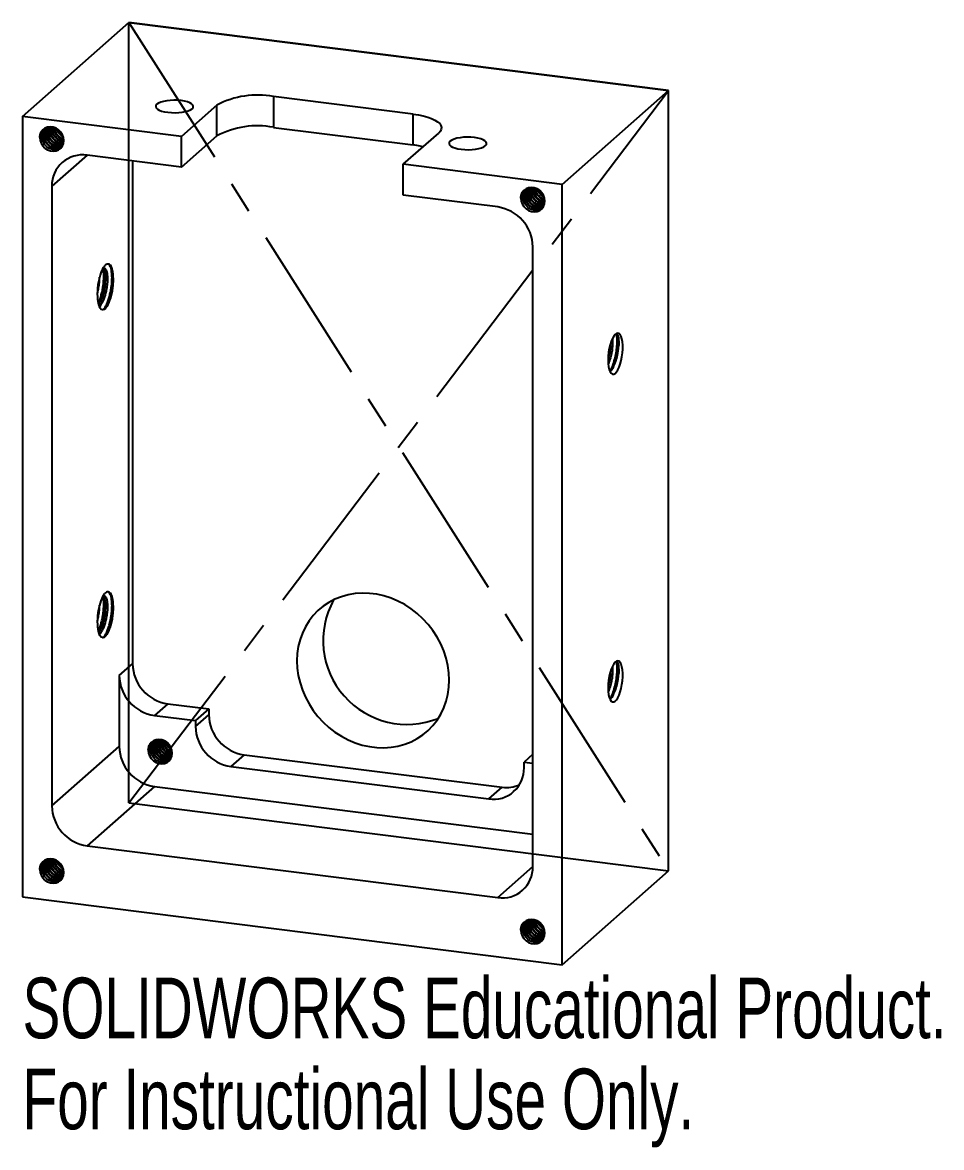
# Paper-space layout '_Dimetric' of a CAD drawing. Header units: millimetres. Extents: x -30 to 43.3, y -55.9 to 33.8.
import ezdxf

# ---------------------------------------------------------------- set-up
doc = ezdxf.new("R2010")
doc.units = ezdxf.units.MM
doc.header["$PDSIZE"] = -1
doc.linetypes.add('CENTERX2', pattern=[20.32, 12.7, -2.54, 2.54, -2.54])
doc.styles.add('SLDTEXTSTYLE0', font='TXT', dxfattribs={"width": 0.7})

psp = doc.layouts.new('_Dimetric')

# ---------------------------------------------------------------- linework, layer by layer
at = {"color": 7, "linetype": 'Continuous', "lineweight": 25}
for p, q in [((-30, 26.34), (-21.515, 33.823)), ((21.515, 28.402), (-21.515, 33.823)), ((1.146, 26.514), (-9.985, 27.916)), ((-9.985, 27.916), (-9.985, 25.465)), ((13.029, 20.919), (21.515, 28.402)), ((21.515, -33.823), (21.515, 28.402)), ((-14.497, 27.238), (-17.325, 24.743)), ((-14.497, 24.786), (-14.497, 27.238)), ((-17.325, 24.743), (-30, 26.34)), ((-30, 26.34), (-30, -35.885)), ((1.146, 24.063), (1.146, 26.514)), ((-9.985, 25.465), (1.146, 24.063)), ((-28.501, 24.763), (-28.62, 24.658)), ((-28.602, 24.757), (-28.501, 24.763)), ((-17.325, 22.292), (-14.497, 24.786)), ((-17.325, 22.292), (-17.325, 24.743)), ((0.354, 22.516), (3.183, 25.01)), ((-17.325, 22.292), (-24.855, 23.24)), ((-21.227, 22.783), (-21.227, -17.306)), ((13.029, 20.919), (0.354, 22.516)), ((0.354, 20.064), (0.354, 22.516)), ((-27.661, 20.766), (-27.661, -28.638)), ((13.029, -41.307), (13.029, 20.919)), ((7.884, 19.116), (0.354, 20.064)), ((9.851, 19.931), (9.732, 19.826)), ((9.75, 19.925), (9.851, 19.931)), ((10.691, -33.469), (10.691, 15.934)), ((16.873, 8.066), (16.874, 8.182)), ((-22.287, -18.241), (-21.227, -17.306)), ((-22.287, -18.241), (-22.287, -23.898)), ((16.873, -18.071), (16.874, -17.954)), ((-18.42, -20.488), (-19.481, -21.423)), ((-18.42, -20.488), (-15.146, -20.9)), ((-19.481, -21.423), (-16.207, -21.836)), ((-15.146, -20.9), (-16.207, -21.836)), ((-16.207, -22.307), (-15.146, -21.372)), ((-15.146, -20.9), (-15.146, -21.372)), ((-16.207, -21.836), (-16.207, -22.307)), ((-27.661, -28.638), (-22.287, -23.898)), ((-19.853, -24.085), (-19.972, -24.19)), ((-19.954, -24.09), (-19.853, -24.085)), ((-12.34, -24.554), (-13.401, -25.489)), ((-12.34, -24.554), (8.239, -27.146)), ((10.691, -24.513), (9.985, -25.136)), ((-13.401, -25.489), (7.178, -28.082)), ((9.985, -25.607), (9.985, -25.136)), ((9.985, -25.136), (10.691, -25.225)), ((-19.481, -27.08), (-24.855, -31.82)), ((-19.481, -27.08), (10.691, -30.881)), ((7.178, -28.082), (8.239, -27.146)), ((-24.855, -31.82), (7.884, -35.944)), ((-28.501, -33.597), (-28.62, -33.702)), ((-28.602, -33.603), (-28.501, -33.597)), ((13.029, -41.307), (21.515, -33.823)), ((-30, -35.885), (13.029, -41.307)), ((9.851, -38.429), (9.732, -38.534)), ((9.75, -38.434), (9.851, -38.429))]:
    psp.add_line(p, q, dxfattribs=at)
at = {"color": 7, "linetype": 'Continuous'}
for p, q in [((-21.515, -28.402), (-21.515, 33.823)), ((-21.515, 33.823), (21.515, 28.402)), ((21.515, -33.823), (21.515, 28.402)), ((-21.515, -28.402), (21.515, -33.823))]:
    psp.add_line(p, q, dxfattribs=at)
at = {"color": 7, "linetype": 'CENTERX2'}
for p, q in [((-21.515, 33.823), (21.515, -33.823)), ((-21.515, -28.402), (21.515, 28.402))]:
    psp.add_line(p, q, dxfattribs=at)
at = {"color": 8, "linetype": 'Continuous', "lineweight": 25}
for p, q in [((-24.855, 23.24), (-27.661, 20.766)), ((7.884, -35.944), (10.691, -33.469))]:
    psp.add_line(p, q, dxfattribs=at)
at = {"color": 7, "linetype": 'Continuous', "lineweight": 25, "flags": 128}
for points in [[(-18.41, 26.662), (-18.126, 26.636), (-17.833, 26.629), (-17.541, 26.642), (-17.263, 26.674), (-17.008, 26.722), (-16.786, 26.787), (-16.607, 26.865), (-16.477, 26.952), (-16.4, 27.047), (-16.381, 27.145), (-16.419, 27.242), (-16.513, 27.335), (-16.659, 27.42), (-16.853, 27.494), (-17.086, 27.553), (-17.35, 27.597), (-17.633, 27.622), (-17.927, 27.629), (-18.218, 27.616), (-18.497, 27.585), (-18.752, 27.536), (-18.973, 27.472), (-19.153, 27.394), (-19.283, 27.306), (-19.359, 27.211), (-19.379, 27.114), (-19.341, 27.016), (-19.247, 26.924), (-19.1, 26.839), (-18.907, 26.765), (-18.674, 26.705), (-18.41, 26.662)], [(1.146, 26.514), (1.563, 26.451), (1.951, 26.37), (2.305, 26.273), (2.617, 26.161), (2.884, 26.037), (3.099, 25.903), (3.26, 25.76), (3.363, 25.611), (3.407, 25.459), (3.392, 25.307), (3.316, 25.156), (3.183, 25.01)], [(-28.62, 24.658), (-28.592, 24.423), (-28.51, 24.195), (-28.379, 23.986), (-28.206, 23.81), (-28.001, 23.676), (-27.777, 23.592), (-27.546, 23.563), (-27.321, 23.59), (-27.117, 23.673), (-26.944, 23.806), (-26.812, 23.981), (-26.73, 24.188), (-26.702, 24.416), (-26.73, 24.651), (-26.812, 24.879), (-26.944, 25.087), (-27.117, 25.264), (-27.321, 25.398), (-27.546, 25.482), (-27.777, 25.511), (-28.001, 25.483), (-28.206, 25.401), (-28.379, 25.268), (-28.51, 25.093), (-28.592, 24.885), (-28.62, 24.658)], [(4.975, 23.715), (5.259, 23.69), (5.552, 23.683), (5.844, 23.696), (6.123, 23.727), (6.378, 23.776), (6.599, 23.841), (6.778, 23.918), (6.909, 24.006), (6.985, 24.101), (7.005, 24.199), (6.967, 24.296), (6.873, 24.389), (6.726, 24.474), (6.532, 24.547), (6.299, 24.607), (6.036, 24.651), (5.752, 24.676), (5.459, 24.683), (5.167, 24.67), (4.888, 24.639), (4.633, 24.59), (4.412, 24.525), (4.233, 24.448), (4.102, 24.36), (4.026, 24.265), (4.006, 24.167), (4.044, 24.07), (4.138, 23.977), (4.285, 23.892), (4.479, 23.819), (4.712, 23.759), (4.975, 23.715)], [(1.947, 23.92), (1.563, 23.999), (1.146, 24.063)], [(9.732, 19.826), (9.76, 19.591), (9.842, 19.363), (9.973, 19.155), (10.146, 18.978), (10.351, 18.844), (10.575, 18.76), (10.806, 18.731), (11.031, 18.759), (11.235, 18.841), (11.408, 18.974), (11.54, 19.149), (11.622, 19.356), (11.65, 19.584), (11.622, 19.819), (11.54, 20.047), (11.408, 20.255), (11.235, 20.432), (11.031, 20.566), (10.806, 20.65), (10.575, 20.679), (10.351, 20.651), (10.146, 20.569), (9.973, 20.436), (9.842, 20.261), (9.76, 20.053), (9.732, 19.826)], [(-23.169, 11.369), (-23.276, 11.172), (-23.388, 11.028), (-23.502, 10.941), (-23.612, 10.916), (-23.715, 10.953), (-23.807, 11.051), (-23.884, 11.206), (-23.943, 11.412)], [(16.689, 6.913), (16.699, 6.628), (16.73, 6.372), (16.781, 6.154), (16.85, 5.982), (16.934, 5.862), (17.03, 5.799), (17.134, 5.795), (17.244, 5.849), (17.355, 5.961), (17.463, 6.126), (17.564, 6.338), (17.654, 6.589), (17.73, 6.87), (17.79, 7.172), (17.832, 7.483), (17.853, 7.792), (17.853, 8.088), (17.832, 8.36), (17.79, 8.598), (17.73, 8.794), (17.654, 8.94), (17.564, 9.032), (17.463, 9.066), (17.355, 9.041), (17.244, 8.957), (17.134, 8.818), (17.03, 8.629), (16.934, 8.396), (16.85, 8.129), (16.781, 7.836), (16.73, 7.528), (16.699, 7.217), (16.689, 6.913)], [(4.02, -18.601), (3.992, -18.016), (3.91, -17.429), (3.774, -16.846), (3.585, -16.272), (3.345, -15.712), (3.056, -15.172), (2.721, -14.655), (2.343, -14.167), (1.925, -13.713), (1.471, -13.296), (0.985, -12.92), (0.471, -12.588), (-0.065, -12.304), (-0.619, -12.07), (-1.187, -11.889), (-1.762, -11.761), (-2.339, -11.688), (-2.915, -11.671), (-3.482, -11.71), (-4.036, -11.804), (-4.572, -11.953), (-5.086, -12.155), (-5.572, -12.409), (-6.026, -12.711), (-6.444, -13.06), (-6.822, -13.453), (-7.157, -13.885), (-7.446, -14.353), (-7.686, -14.852), (-7.875, -15.379), (-8.011, -15.927), (-8.094, -16.493), (-8.121, -17.071), (-8.094, -17.656), (-8.011, -18.243), (-7.875, -18.826), (-7.686, -19.4), (-7.446, -19.96), (-7.157, -20.501), (-6.822, -21.017), (-6.444, -21.505), (-6.026, -21.959), (-5.572, -22.377), (-5.086, -22.753), (-4.572, -23.084), (-4.036, -23.368), (-3.482, -23.602), (-2.915, -23.784), (-2.339, -23.911), (-1.762, -23.984), (-1.187, -24.001), (-0.619, -23.963), (-0.065, -23.868), (0.471, -23.72), (0.985, -23.517), (1.471, -23.264), (1.925, -22.961), (2.343, -22.612), (2.721, -22.22), (3.056, -21.788), (3.345, -21.32), (3.585, -20.82), (3.774, -20.294), (3.91, -19.745), (3.992, -19.179), (4.02, -18.601)], [(-23.169, -14.767), (-23.276, -14.964), (-23.388, -15.109), (-23.502, -15.195), (-23.612, -15.22), (-23.715, -15.183), (-23.807, -15.086), (-23.884, -14.931), (-23.943, -14.725)], [(16.689, -19.223), (16.699, -19.508), (16.73, -19.765), (16.781, -19.983), (16.85, -20.155), (16.934, -20.274), (17.03, -20.338), (17.134, -20.342), (17.244, -20.287), (17.355, -20.175), (17.463, -20.011), (17.564, -19.799), (17.654, -19.548), (17.73, -19.266), (17.79, -18.964), (17.832, -18.653), (17.853, -18.344), (17.853, -18.049), (17.832, -17.777), (17.79, -17.539), (17.73, -17.343), (17.654, -17.196), (17.564, -17.104), (17.463, -17.07), (17.355, -17.096), (17.244, -17.179), (17.134, -17.318), (17.03, -17.507), (16.934, -17.74), (16.85, -18.008), (16.781, -18.301), (16.73, -18.608), (16.699, -18.92), (16.689, -19.223)], [(-19.972, -24.19), (-19.944, -24.425), (-19.862, -24.653), (-19.731, -24.861), (-19.558, -25.037), (-19.353, -25.171), (-19.129, -25.255), (-18.898, -25.285), (-18.673, -25.257), (-18.469, -25.175), (-18.296, -25.042), (-18.164, -24.867), (-18.082, -24.659), (-18.055, -24.431), (-18.082, -24.197), (-18.164, -23.969), (-18.296, -23.76), (-18.469, -23.584), (-18.673, -23.45), (-18.898, -23.366), (-19.129, -23.337), (-19.353, -23.364), (-19.558, -23.447), (-19.731, -23.579), (-19.862, -23.755), (-19.944, -23.962), (-19.972, -24.19)], [(-28.62, -33.702), (-28.592, -33.937), (-28.51, -34.165), (-28.379, -34.373), (-28.206, -34.55), (-28.001, -34.684), (-27.777, -34.768), (-27.546, -34.797), (-27.321, -34.769), (-27.117, -34.687), (-26.944, -34.554), (-26.812, -34.379), (-26.73, -34.172), (-26.702, -33.944), (-26.73, -33.709), (-26.812, -33.481), (-26.944, -33.273), (-27.117, -33.096), (-27.321, -32.962), (-27.546, -32.878), (-27.777, -32.849), (-28.001, -32.877), (-28.206, -32.959), (-28.379, -33.092), (-28.51, -33.267), (-28.592, -33.474), (-28.62, -33.702)], [(9.732, -38.534), (9.76, -38.769), (9.842, -38.997), (9.973, -39.205), (10.146, -39.382), (10.351, -39.516), (10.575, -39.6), (10.806, -39.629), (11.031, -39.601), (11.235, -39.519), (11.408, -39.386), (11.54, -39.211), (11.622, -39.003), (11.65, -38.776), (11.622, -38.541), (11.54, -38.313), (11.408, -38.105), (11.235, -37.928), (11.031, -37.794), (10.806, -37.71), (10.575, -37.681), (10.351, -37.709), (10.146, -37.791), (9.973, -37.924), (9.842, -38.099), (9.76, -38.306), (9.732, -38.534)]]:
    psp.add_lwpolyline(points, dxfattribs=at)
at = {"color": 7, "linetype": 'Continuous', "lineweight": 25}
for centre, radius, start, end in [((-11.273, 21.147), 6.891, 79.22613, 117.8883), ((-11.273, 18.696), 6.891, 79.22613, 117.8883), ((-25.218, 20.823), 2.444, 81.46983, 181.34942), ((7.418, 15.876), 3.273, 1.00776, 81.81148), ((0.659, -15.446), 6.69, 151.02622, 291.79302), ((-17.954, -17.248), 3.273, 181.00776, 261.81148), ((-19.015, -18.184), 3.273, 181.00776, 261.81148), ((-11.874, -21.314), 3.273, 181.00776, 261.81148), ((-12.935, -22.25), 3.273, 181.00776, 261.81148), ((-19.015, -23.841), 3.273, 181.00776, 261.81148), ((7.541, -25.665), 2.444, 261.46983, 1.34942), ((8.586, -24.581), 2.589, 262.30409, 293.56301), ((-24.389, -28.58), 3.273, 181.00776, 261.81148), ((8.247, -33.527), 2.444, 261.46983, 1.34942)]:
    psp.add_arc(centre, radius, start, end, dxfattribs=at)
for points, knots in [([(-28.62, 24.658), (-28.608, 24.758), (-28.582, 24.967), (-28.463, 25.198), (-28.344, 25.287), (-28.31, 25.312)], [0, 0, 0, 0, 0.396218, 0.82648, 1, 1, 1, 1]), ([(-28.501, 24.763), (-28.491, 24.862), (-28.471, 25.061), (-28.366, 25.223), (-28.314, 25.304)], [0, 0, 0, 0, 0.500402, 1, 1, 1, 1]), ([(-26.94, 23.816), (-26.945, 23.811), (-27.017, 23.735), (-27.227, 23.671), (-27.535, 23.655), (-27.853, 23.76), (-28.133, 23.962), (-28.343, 24.244), (-28.461, 24.575), (-28.468, 24.912), (-28.394, 25.187), (-28.286, 25.308), (-28.249, 25.35)], [0, 0, 0, 0, 0.008409, 0.124674, 0.240867, 0.357135, 0.473411, 0.589604, 0.705861, 0.822146, 0.938341, 1, 1, 1, 1]), ([(-26.9, 23.879), (-26.946, 23.852), (-27.07, 23.78), (-27.319, 23.757), (-27.608, 23.813), (-27.88, 23.958), (-28.108, 24.177), (-28.27, 24.452), (-28.336, 24.707), (-28.347, 24.956), (-28.313, 25.185), (-28.22, 25.334), (-28.178, 25.401)], [0, 0, 0, 0, 0.066731, 0.179602, 0.294457, 0.405825, 0.516393, 0.631095, 0.744538, 0.797091, 0.908051, 1, 1, 1, 1]), ([(-26.896, 23.885), (-26.898, 23.883), (-26.979, 23.823), (-27.197, 23.795), (-27.511, 23.825), (-27.817, 23.974), (-28.072, 24.212), (-28.246, 24.519), (-28.317, 24.857), (-28.29, 25.177), (-28.191, 25.347), (-28.146, 25.424)], [0, 0, 0, 0, 0.004254, 0.131356, 0.258446, 0.385656, 0.512778, 0.639873, 0.76708, 0.894219, 1, 1, 1, 1]), ([(-26.844, 23.966), (-26.857, 23.96), (-26.949, 23.91), (-27.161, 23.9), (-27.448, 23.952), (-27.721, 24.099), (-27.948, 24.317), (-28.111, 24.593), (-28.177, 24.847), (-28.187, 25.096), (-28.163, 25.293), (-28.09, 25.414), (-28.066, 25.453)], [0, 0, 0, 0, 0.020102, 0.143739, 0.269549, 0.39154, 0.512653, 0.638295, 0.762559, 0.820126, 0.941668, 1, 1, 1, 1]), ([(-26.826, 23.994), (-26.838, 23.988), (-26.937, 23.935), (-27.17, 23.937), (-27.484, 24.014), (-27.774, 24.204), (-27.997, 24.475), (-28.132, 24.801), (-28.151, 25.136), (-28.118, 25.367), (-28.057, 25.454), (-28.056, 25.455)], [0, 0, 0, 0, 0.0192989, 0.1591378, 0.2990412, 0.4389945, 0.5788351, 0.7187209, 0.8586807, 0.9985221, 1, 1, 1, 1]), ([(-26.771, 24.081), (-26.846, 24.066), (-27.014, 24.033), (-27.291, 24.095), (-27.561, 24.238), (-27.789, 24.457), (-27.952, 24.733), (-28.017, 24.987), (-28.031, 25.237), (-27.996, 25.376), (-27.973, 25.47)], [0, 0, 0, 0, 0.114028, 0.253901, 0.389527, 0.524178, 0.663864, 0.802017, 0.866018, 1, 1, 1, 1]), ([(-26.755, 24.115), (-26.779, 24.106), (-26.897, 24.064), (-27.144, 24.099), (-27.451, 24.222), (-27.718, 24.449), (-27.907, 24.747), (-27.991, 25.081), (-27.996, 25.338), (-27.942, 25.457), (-27.932, 25.478)], [0, 0, 0, 0, 0.039675, 0.19415, 0.348753, 0.503293, 0.657767, 0.812361, 0.96692, 1, 1, 1, 1]), ([(-26.742, 24.204), (-26.775, 24.199), (-26.9, 24.178), (-27.132, 24.238), (-27.402, 24.378), (-27.63, 24.598), (-27.793, 24.873), (-27.857, 25.127), (-27.871, 25.337), (-27.847, 25.439), (-27.834, 25.496)], [0, 0, 0, 0, 0.055466, 0.214229, 0.368172, 0.521008, 0.679559, 0.836371, 0.909015, 1, 1, 1, 1]), ([(-26.757, 24.233), (-26.771, 24.231), (-26.885, 24.211), (-27.118, 24.282), (-27.411, 24.446), (-27.65, 24.708), (-27.793, 25.025), (-27.846, 25.305), (-27.808, 25.457), (-27.797, 25.502)], [0, 0, 0, 0, 0.025139, 0.204647, 0.38427, 0.563736, 0.743217, 0.922843, 1, 1, 1, 1]), ([(-26.723, 24.341), (-26.807, 24.352), (-26.985, 24.376), (-27.243, 24.521), (-27.471, 24.737), (-27.636, 25.014), (-27.694, 25.267), (-27.713, 25.43), (-27.702, 25.487), (-27.699, 25.498)], [0, 0, 0, 0, 0.159986, 0.341464, 0.521637, 0.708548, 0.893408, 0.979046, 1, 1, 1, 1]), ([(-26.718, 24.381), (-26.736, 24.381), (-26.857, 24.379), (-27.086, 24.482), (-27.362, 24.686), (-27.56, 24.976), (-27.664, 25.258), (-27.655, 25.428), (-27.652, 25.487)], [0, 0, 0, 0, 0.0367365, 0.2493289, 0.4618972, 0.6743341, 0.8869085, 1, 1, 1, 1]), ([(-26.713, 24.511), (-26.746, 24.516), (-26.874, 24.537), (-27.084, 24.664), (-27.311, 24.877), (-27.478, 25.154), (-27.519, 25.359), (-27.539, 25.461)], [0, 0, 0, 0, 0.0807345, 0.3085864, 0.5348005, 0.7694733, 1, 1, 1, 1]), ([(-26.724, 24.552), (-26.73, 24.553), (-26.842, 24.569), (-27.049, 24.701), (-27.294, 24.939), (-27.448, 25.207), (-27.471, 25.383), (-27.48, 25.447)], [0, 0, 0, 0, 0.017628, 0.293005, 0.568144, 0.843257, 1, 1, 1, 1]), ([(-26.771, 24.734), (-26.821, 24.758), (-26.961, 24.825), (-27.148, 25.022), (-27.288, 25.227), (-27.318, 25.359), (-27.325, 25.389)], [0, 0, 0, 0, 0.193613, 0.53844, 0.89616, 1, 1, 1, 1]), ([(-26.788, 24.8), (-26.858, 24.844), (-27.023, 24.947), (-27.185, 25.146), (-27.236, 25.296), (-27.25, 25.338)], [0, 0, 0, 0, 0.3456, 0.818295, 1, 1, 1, 1]), ([(11.581, 19.249), (11.506, 19.234), (11.338, 19.201), (11.061, 19.264), (10.791, 19.407), (10.563, 19.625), (10.4, 19.901), (10.335, 20.155), (10.321, 20.405), (10.356, 20.544), (10.379, 20.639)], [0, 0, 0, 0, 0.114028, 0.253901, 0.389527, 0.524178, 0.663864, 0.802017, 0.866018, 1, 1, 1, 1]), ([(11.597, 19.283), (11.573, 19.274), (11.455, 19.232), (11.208, 19.267), (10.901, 19.39), (10.634, 19.617), (10.445, 19.916), (10.361, 20.249), (10.356, 20.506), (10.41, 20.625), (10.42, 20.646)], [0, 0, 0, 0, 0.039675, 0.1941497, 0.3487528, 0.5032926, 0.6577673, 0.8123615, 0.9669196, 1, 1, 1, 1]), ([(11.61, 19.372), (11.577, 19.367), (11.452, 19.346), (11.22, 19.406), (10.95, 19.546), (10.722, 19.766), (10.559, 20.042), (10.495, 20.295), (10.481, 20.505), (10.505, 20.607), (10.518, 20.664)], [0, 0, 0, 0, 0.055466, 0.214229, 0.368172, 0.521008, 0.679559, 0.836371, 0.909015, 1, 1, 1, 1]), ([(11.614, 19.404), (11.594, 19.4), (11.474, 19.379), (11.234, 19.45), (10.941, 19.614), (10.702, 19.876), (10.559, 20.193), (10.506, 20.473), (10.544, 20.625), (10.555, 20.67)], [0, 0, 0, 0, 0.035926, 0.213448, 0.391083, 0.568563, 0.746059, 0.923697, 1, 1, 1, 1]), ([(11.629, 19.509), (11.545, 19.52), (11.367, 19.544), (11.109, 19.689), (10.881, 19.905), (10.716, 20.182), (10.658, 20.435), (10.639, 20.598), (10.65, 20.655), (10.653, 20.666)], [0, 0, 0, 0, 0.159986, 0.341464, 0.521637, 0.708548, 0.893408, 0.979046, 1, 1, 1, 1]), ([(11.634, 19.549), (11.616, 19.549), (11.495, 19.547), (11.266, 19.65), (10.99, 19.854), (10.792, 20.144), (10.688, 20.426), (10.697, 20.596), (10.7, 20.655)], [0, 0, 0, 0, 0.036736, 0.249329, 0.461897, 0.674334, 0.886909, 1, 1, 1, 1]), ([(9.732, 19.826), (9.744, 19.926), (9.77, 20.135), (9.889, 20.366), (10.008, 20.455), (10.042, 20.481)], [0, 0, 0, 0, 0.396218, 0.82648, 1, 1, 1, 1]), ([(9.851, 19.931), (9.861, 20.03), (9.881, 20.229), (9.986, 20.391), (10.038, 20.472)], [0, 0, 0, 0, 0.5004016, 1, 1, 1, 1]), ([(11.412, 18.984), (11.407, 18.979), (11.335, 18.903), (11.125, 18.839), (10.817, 18.823), (10.499, 18.928), (10.219, 19.13), (10.009, 19.412), (9.891, 19.743), (9.884, 20.08), (9.958, 20.355), (10.066, 20.476), (10.103, 20.518)], [0, 0, 0, 0, 0.008409, 0.124674, 0.240867, 0.357135, 0.473411, 0.589604, 0.705861, 0.822146, 0.938341, 1, 1, 1, 1]), ([(11.452, 19.047), (11.406, 19.02), (11.282, 18.948), (11.033, 18.925), (10.744, 18.981), (10.472, 19.127), (10.244, 19.345), (10.082, 19.62), (10.016, 19.875), (10.005, 20.124), (10.039, 20.353), (10.132, 20.502), (10.174, 20.569)], [0, 0, 0, 0, 0.066731, 0.179602, 0.294457, 0.405825, 0.516393, 0.631095, 0.744538, 0.797091, 0.908051, 1, 1, 1, 1]), ([(11.456, 19.053), (11.454, 19.051), (11.372, 18.991), (11.155, 18.963), (10.841, 18.993), (10.535, 19.142), (10.28, 19.38), (10.106, 19.687), (10.035, 20.025), (10.062, 20.345), (10.161, 20.515), (10.206, 20.592)], [0, 0, 0, 0, 0.004254, 0.131356, 0.258446, 0.385656, 0.512778, 0.639873, 0.76708, 0.894219, 1, 1, 1, 1]), ([(11.508, 19.135), (11.495, 19.128), (11.403, 19.078), (11.191, 19.068), (10.904, 19.12), (10.631, 19.267), (10.404, 19.485), (10.241, 19.761), (10.175, 20.015), (10.165, 20.264), (10.189, 20.461), (10.262, 20.582), (10.286, 20.622)], [0, 0, 0, 0, 0.020102, 0.143739, 0.269549, 0.39154, 0.512653, 0.638295, 0.762559, 0.820126, 0.941668, 1, 1, 1, 1]), ([(11.526, 19.162), (11.514, 19.156), (11.415, 19.103), (11.182, 19.105), (10.868, 19.182), (10.578, 19.372), (10.355, 19.643), (10.22, 19.969), (10.201, 20.304), (10.234, 20.535), (10.295, 20.623), (10.296, 20.623)], [0, 0, 0, 0, 0.0192989, 0.1591378, 0.2990412, 0.4389945, 0.5788351, 0.7187209, 0.8586807, 0.9985221, 1, 1, 1, 1]), ([(11.639, 19.679), (11.606, 19.684), (11.478, 19.705), (11.268, 19.832), (11.041, 20.045), (10.874, 20.322), (10.833, 20.527), (10.813, 20.629)], [0, 0, 0, 0, 0.080734, 0.308586, 0.5348, 0.769473, 1, 1, 1, 1]), ([(11.628, 19.72), (11.622, 19.721), (11.51, 19.738), (11.303, 19.87), (11.058, 20.107), (10.904, 20.375), (10.881, 20.551), (10.872, 20.615)], [0, 0, 0, 0, 0.0176284, 0.2930052, 0.5681441, 0.8432574, 1, 1, 1, 1]), ([(11.581, 19.902), (11.531, 19.926), (11.391, 19.993), (11.204, 20.19), (11.064, 20.395), (11.034, 20.528), (11.027, 20.557)], [0, 0, 0, 0, 0.1936133, 0.5384396, 0.8961599, 1, 1, 1, 1]), ([(11.564, 19.968), (11.494, 20.012), (11.329, 20.115), (11.167, 20.314), (11.116, 20.464), (11.102, 20.506)], [0, 0, 0, 0, 0.3456, 0.818295, 1, 1, 1, 1]), ([(-23.457, 14.43), (-23.511, 14.361), (-23.562, 14.278), (-23.661, 14.086), (-23.71, 13.975), (-23.842, 13.617), (-23.915, 13.332), (-23.989, 12.887), (-24.007, 12.733), (-24.031, 12.434), (-24.037, 12.285), (-24.034, 12.001), (-24.027, 11.867), (-23.996, 11.619), (-23.973, 11.507), (-23.943, 11.412)], [0, 0, 0, 0, 0.125, 0.125, 0.25, 0.25, 0.5, 0.5, 0.625, 0.625, 0.75, 0.75, 0.875, 0.875, 1, 1, 1, 1]), ([(-23.474, 11.011), (-23.451, 11.044), (-23.385, 11.145), (-23.283, 11.362), (-23.169, 11.654), (-23.067, 11.983), (-22.982, 12.333), (-22.919, 12.689), (-22.879, 13.034), (-22.862, 13.364), (-22.865, 13.672), (-22.889, 13.952), (-22.933, 14.19), (-22.996, 14.376), (-23.074, 14.5), (-23.148, 14.564), (-23.195, 14.565), (-23.21, 14.565)], [0, 0, 0, 0, 0.034743, 0.104218, 0.175453, 0.248442, 0.32207, 0.39516, 0.466587, 0.536057, 0.60735, 0.68037, 0.753999, 0.82706, 0.89843, 0.967897, 1, 1, 1, 1]), ([(-22.936, 14.394), (-22.971, 14.449), (-23.01, 14.491), (-23.091, 14.549), (-23.133, 14.565), (-23.268, 14.574), (-23.362, 14.528), (-23.457, 14.43)], [0, 0, 0, 0, 0.25, 0.25, 0.5, 0.5, 1, 1, 1, 1]), ([(-23.169, 11.369), (-23.118, 11.461), (-23.07, 11.568), (-22.982, 11.808), (-22.942, 11.938), (-22.872, 12.215), (-22.842, 12.362), (-22.796, 12.658), (-22.778, 12.81), (-22.747, 13.255), (-22.753, 13.542), (-22.796, 13.914), (-22.817, 14.029), (-22.868, 14.231), (-22.899, 14.32), (-22.936, 14.394)], [0, 0, 0, 0, 0.125, 0.125, 0.25, 0.25, 0.375, 0.375, 0.5, 0.5, 0.75, 0.75, 0.875, 0.875, 1, 1, 1, 1]), ([(-24.035, 12.221), (-24.032, 12.232), (-23.996, 12.343), (-23.954, 12.535), (-23.908, 12.783), (-23.88, 12.994), (-23.861, 13.222), (-23.852, 13.403), (-23.857, 13.5), (-23.858, 13.519)], [0, 0, 0, 0, 0.026428, 0.266929, 0.421444, 0.577747, 0.73584, 0.947755, 1, 1, 1, 1]), ([(-23.948, 11.433), (-23.913, 11.517), (-23.837, 11.697), (-23.737, 12.013), (-23.649, 12.36), (-23.582, 12.716), (-23.538, 13.064), (-23.518, 13.396), (-23.518, 13.707), (-23.536, 13.978), (-23.563, 14.12), (-23.575, 14.184)], [0, 0, 0, 0, 0.1018036, 0.2176272, 0.3347558, 0.4513212, 0.5655086, 0.6762006, 0.7890726, 0.9049534, 1, 1, 1, 1]), ([(-23.917, 11.317), (-23.91, 11.329), (-23.837, 11.456), (-23.719, 11.789), (-23.577, 12.281), (-23.483, 12.797), (-23.436, 13.294), (-23.432, 13.756), (-23.466, 13.999), (-23.483, 14.119)], [0, 0, 0, 0, 0.017843, 0.184245, 0.356043, 0.517904, 0.675361, 0.841039, 1, 1, 1, 1]), ([(-23.913, 11.309), (-23.893, 11.339), (-23.859, 11.389), (-23.813, 11.47), (-23.774, 11.545), (-23.734, 11.629), (-23.685, 11.742), (-23.613, 11.927), (-23.531, 12.189), (-23.462, 12.473), (-23.417, 12.721), (-23.389, 12.931), (-23.37, 13.161), (-23.361, 13.422), (-23.371, 13.656), (-23.395, 13.842), (-23.424, 13.974), (-23.457, 14.07), (-23.493, 14.141), (-23.521, 14.182), (-23.541, 14.198), (-23.546, 14.203)], [0, 0, 0, 0, 0.040573, 0.068243, 0.09591, 0.123575, 0.157445, 0.208434, 0.295756, 0.38309, 0.439199, 0.495957, 0.553366, 0.630319, 0.723485, 0.781758, 0.84003, 0.898302, 0.936148, 0.983164, 1, 1, 1, 1]), ([(-23.849, 11.164), (-23.848, 11.165), (-23.816, 11.193), (-23.762, 11.267), (-23.697, 11.365), (-23.649, 11.45), (-23.61, 11.524), (-23.57, 11.609), (-23.521, 11.722), (-23.45, 11.906), (-23.367, 12.168), (-23.299, 12.452), (-23.254, 12.701), (-23.225, 12.911), (-23.206, 13.141), (-23.198, 13.401), (-23.208, 13.636), (-23.232, 13.821), (-23.261, 13.954), (-23.293, 14.05), (-23.329, 14.121), (-23.365, 14.17), (-23.405, 14.204), (-23.453, 14.225), (-23.506, 14.225), (-23.567, 14.194), (-23.609, 14.164), (-23.633, 14.131), (-23.635, 14.128)], [0, 0, 0, 0, 0.001605, 0.04571, 0.080125, 0.101254, 0.122381, 0.143506, 0.169369, 0.208304, 0.274983, 0.341672, 0.384517, 0.427858, 0.471695, 0.530456, 0.601599, 0.646096, 0.690592, 0.735089, 0.763989, 0.79989, 0.831574, 0.863258, 0.911365, 0.948962, 0.995569, 1, 1, 1, 1]), ([(-23.293, 11.179), (-23.276, 11.209), (-23.192, 11.352), (-23.064, 11.705), (-22.923, 12.199), (-22.828, 12.714), (-22.781, 13.214), (-22.781, 13.676), (-22.811, 14.018), (-22.856, 14.152), (-22.869, 14.192)], [0, 0, 0, 0, 0.03996, 0.189537, 0.343963, 0.489457, 0.630993, 0.779918, 0.934129, 1, 1, 1, 1]), ([(-23.635, 10.939), (-23.623, 10.938), (-23.552, 10.932), (-23.43, 11.023), (-23.294, 11.165), (-23.224, 11.281), (-23.193, 11.331)], [0, 0, 0, 0, 0.088896, 0.499074, 0.782197, 1, 1, 1, 1]), ([(17.332, 9.004), (17.334, 8.998), (17.364, 8.893), (17.383, 8.589), (17.383, 8.12), (17.329, 7.598), (17.225, 7.065), (17.075, 6.571), (16.94, 6.22), (16.851, 6.078), (16.829, 6.043)], [0, 0, 0, 0, 0.008864, 0.168214, 0.321857, 0.476302, 0.635945, 0.795241, 0.948762, 1, 1, 1, 1]), ([(17.372, 9.034), (17.385, 9.018), (17.409, 8.988), (17.444, 8.917), (17.477, 8.821), (17.506, 8.689), (17.529, 8.503), (17.541, 8.27), (17.532, 8.072), (17.528, 7.983)], [0, 0, 0, 0, 0.105669, 0.194093, 0.33024, 0.466387, 0.602534, 0.820216, 1, 1, 1, 1]), ([(17.42, 8.961), (17.432, 8.881), (17.456, 8.718), (17.467, 8.424), (17.459, 8.105), (17.43, 7.766), (17.377, 7.414), (17.302, 7.059), (17.207, 6.719), (17.1, 6.41), (17.02, 6.236), (16.981, 6.152)], [0, 0, 0, 0, 0.108042, 0.220749, 0.329927, 0.439729, 0.552852, 0.667628, 0.782235, 0.894869, 1, 1, 1, 1]), ([(17.03, 8.61), (17.031, 8.604), (17.043, 8.527), (17.048, 8.339), (17.041, 8.144), (17.037, 8.045)], [0, 0, 0, 0, 0.038327, 0.515064, 1, 1, 1, 1]), ([(16.873, 8.066), (16.866, 7.974), (16.849, 7.77), (16.8, 7.484), (16.747, 7.243), (16.712, 7.122), (16.697, 7.07)], [0, 0, 0, 0, 0.282651, 0.624885, 0.838931, 1, 1, 1, 1]), ([(17.037, 8.045), (17.029, 7.953), (17.013, 7.749), (16.964, 7.463), (16.906, 7.205), (16.848, 6.996), (16.789, 6.82), (16.743, 6.695), (16.719, 6.639), (16.711, 6.621)], [0, 0, 0, 0, 0.191896, 0.424243, 0.569563, 0.714882, 0.860201, 0.954581, 1, 1, 1, 1]), ([(16.841, 6.002), (16.895, 6.052), (17.026, 6.175), (17.212, 6.553), (17.383, 7.055), (17.49, 7.559), (17.517, 7.86), (17.528, 7.983)], [0, 0, 0, 0, 0.156841, 0.384963, 0.61293, 0.841003, 1, 1, 1, 1]), ([(-23.474, -15.125), (-23.451, -15.092), (-23.385, -14.992), (-23.283, -14.774), (-23.169, -14.482), (-23.067, -14.153), (-22.982, -13.803), (-22.919, -13.448), (-22.879, -13.102), (-22.862, -12.773), (-22.865, -12.465), (-22.889, -12.185), (-22.933, -11.947), (-22.996, -11.76), (-23.074, -11.636), (-23.148, -11.572), (-23.195, -11.571), (-23.21, -11.571)], [0, 0, 0, 0, 0.034743, 0.104218, 0.175453, 0.248442, 0.32207, 0.39516, 0.466587, 0.536057, 0.60735, 0.68037, 0.753999, 0.82706, 0.89843, 0.967897, 1, 1, 1, 1]), ([(-22.936, -11.742), (-22.971, -11.687), (-23.01, -11.645), (-23.091, -11.587), (-23.133, -11.571), (-23.268, -11.562), (-23.362, -11.608), (-23.457, -11.706)], [0, 0, 0, 0, 0.25, 0.25, 0.5, 0.5, 1, 1, 1, 1]), ([(-23.457, -11.706), (-23.511, -11.775), (-23.562, -11.858), (-23.661, -12.05), (-23.71, -12.161), (-23.842, -12.519), (-23.915, -12.805), (-23.989, -13.25), (-24.007, -13.403), (-24.031, -13.702), (-24.037, -13.851), (-24.034, -14.135), (-24.027, -14.269), (-23.996, -14.517), (-23.973, -14.629), (-23.943, -14.725)], [0, 0, 0, 0, 0.125, 0.125, 0.25, 0.25, 0.5, 0.5, 0.625, 0.625, 0.75, 0.75, 0.875, 0.875, 1, 1, 1, 1]), ([(-23.948, -14.703), (-23.913, -14.619), (-23.837, -14.439), (-23.737, -14.124), (-23.649, -13.776), (-23.582, -13.42), (-23.538, -13.073), (-23.518, -12.74), (-23.518, -12.43), (-23.536, -12.159), (-23.563, -12.016), (-23.575, -11.952)], [0, 0, 0, 0, 0.101804, 0.217627, 0.334756, 0.451321, 0.565509, 0.676201, 0.789073, 0.904953, 1, 1, 1, 1]), ([(-23.917, -14.819), (-23.91, -14.807), (-23.837, -14.681), (-23.719, -14.347), (-23.577, -13.856), (-23.483, -13.339), (-23.436, -12.843), (-23.432, -12.38), (-23.466, -12.137), (-23.483, -12.018)], [0, 0, 0, 0, 0.017843, 0.184245, 0.356043, 0.517904, 0.675361, 0.841039, 1, 1, 1, 1]), ([(-23.913, -14.828), (-23.893, -14.798), (-23.859, -14.747), (-23.813, -14.666), (-23.774, -14.592), (-23.734, -14.507), (-23.685, -14.394), (-23.613, -14.21), (-23.531, -13.947), (-23.462, -13.664), (-23.417, -13.415), (-23.389, -13.205), (-23.37, -12.975), (-23.361, -12.715), (-23.371, -12.48), (-23.395, -12.295), (-23.424, -12.162), (-23.457, -12.066), (-23.493, -11.995), (-23.521, -11.954), (-23.541, -11.938), (-23.546, -11.934)], [0, 0, 0, 0, 0.040573, 0.068243, 0.09591, 0.123575, 0.157445, 0.208434, 0.295756, 0.38309, 0.439199, 0.495957, 0.553366, 0.630319, 0.723485, 0.781758, 0.84003, 0.898302, 0.936148, 0.983164, 1, 1, 1, 1]), ([(-23.849, -14.973), (-23.848, -14.972), (-23.816, -14.943), (-23.762, -14.869), (-23.697, -14.772), (-23.649, -14.687), (-23.61, -14.612), (-23.57, -14.528), (-23.521, -14.415), (-23.45, -14.23), (-23.367, -13.968), (-23.299, -13.684), (-23.254, -13.436), (-23.225, -13.226), (-23.206, -12.996), (-23.198, -12.735), (-23.208, -12.501), (-23.232, -12.315), (-23.261, -12.183), (-23.293, -12.087), (-23.329, -12.016), (-23.365, -11.967), (-23.405, -11.933), (-23.453, -11.911), (-23.506, -11.911), (-23.567, -11.942), (-23.609, -11.972), (-23.633, -12.006), (-23.635, -12.009)], [0, 0, 0, 0, 0.0016052, 0.04571, 0.0801247, 0.1012537, 0.1223806, 0.1435057, 0.169369, 0.2083041, 0.2749835, 0.3416716, 0.3845167, 0.4278576, 0.471695, 0.5304564, 0.6015988, 0.6460956, 0.6905925, 0.7350893, 0.7639888, 0.7998899, 0.8315742, 0.8632577, 0.9113645, 0.9489615, 0.9955691, 1, 1, 1, 1]), ([(-23.293, -14.957), (-23.276, -14.927), (-23.192, -14.784), (-23.064, -14.431), (-22.923, -13.938), (-22.828, -13.422), (-22.781, -12.923), (-22.781, -12.46), (-22.811, -12.118), (-22.856, -11.984), (-22.869, -11.944)], [0, 0, 0, 0, 0.03996, 0.189537, 0.343963, 0.489457, 0.630993, 0.779918, 0.934129, 1, 1, 1, 1]), ([(-23.169, -14.767), (-23.118, -14.675), (-23.07, -14.568), (-22.982, -14.329), (-22.942, -14.198), (-22.872, -13.922), (-22.842, -13.774), (-22.796, -13.479), (-22.778, -13.326), (-22.747, -12.881), (-22.753, -12.594), (-22.796, -12.222), (-22.817, -12.107), (-22.868, -11.905), (-22.899, -11.816), (-22.936, -11.742)], [0, 0, 0, 0, 0.125, 0.125, 0.25, 0.25, 0.375, 0.375, 0.5, 0.5, 0.75, 0.75, 0.875, 0.875, 1, 1, 1, 1]), ([(-24.035, -13.916), (-24.032, -13.905), (-23.996, -13.793), (-23.954, -13.601), (-23.908, -13.354), (-23.88, -13.143), (-23.861, -12.914), (-23.852, -12.733), (-23.857, -12.637), (-23.858, -12.617)], [0, 0, 0, 0, 0.026428, 0.266929, 0.421444, 0.577747, 0.73584, 0.947755, 1, 1, 1, 1]), ([(-23.635, -15.198), (-23.623, -15.199), (-23.552, -15.205), (-23.43, -15.113), (-23.294, -14.971), (-23.224, -14.856), (-23.193, -14.806)], [0, 0, 0, 0, 0.088896, 0.499074, 0.782197, 1, 1, 1, 1]), ([(17.332, -17.133), (17.334, -17.138), (17.364, -17.244), (17.383, -17.547), (17.383, -18.016), (17.329, -18.538), (17.225, -19.071), (17.075, -19.566), (16.94, -19.917), (16.851, -20.058), (16.829, -20.093)], [0, 0, 0, 0, 0.008864, 0.168214, 0.321857, 0.476302, 0.635945, 0.795241, 0.948762, 1, 1, 1, 1]), ([(17.42, -17.175), (17.432, -17.255), (17.456, -17.418), (17.467, -17.712), (17.459, -18.032), (17.43, -18.371), (17.377, -18.723), (17.302, -19.078), (17.207, -19.417), (17.1, -19.726), (17.02, -19.9), (16.981, -19.984)], [0, 0, 0, 0, 0.108042, 0.220749, 0.329927, 0.439729, 0.552852, 0.667628, 0.782235, 0.894869, 1, 1, 1, 1]), ([(17.03, -17.526), (17.031, -17.532), (17.043, -17.609), (17.048, -17.798), (17.041, -17.993), (17.037, -18.091)], [0, 0, 0, 0, 0.038327, 0.515064, 1, 1, 1, 1]), ([(17.372, -17.102), (17.385, -17.118), (17.409, -17.148), (17.444, -17.219), (17.477, -17.315), (17.506, -17.448), (17.529, -17.633), (17.541, -17.867), (17.532, -18.064), (17.528, -18.153)], [0, 0, 0, 0, 0.105669, 0.194093, 0.33024, 0.466387, 0.602534, 0.820216, 1, 1, 1, 1]), ([(16.873, -18.071), (16.866, -18.163), (16.849, -18.367), (16.8, -18.653), (16.747, -18.894), (16.712, -19.015), (16.697, -19.067)], [0, 0, 0, 0, 0.282651, 0.624885, 0.838931, 1, 1, 1, 1]), ([(17.037, -18.091), (17.029, -18.183), (17.013, -18.387), (16.964, -18.674), (16.906, -18.931), (16.848, -19.141), (16.789, -19.316), (16.743, -19.441), (16.719, -19.498), (16.711, -19.516)], [0, 0, 0, 0, 0.191896, 0.424243, 0.569563, 0.714882, 0.860201, 0.954581, 1, 1, 1, 1]), ([(16.841, -20.134), (16.895, -20.084), (17.026, -19.961), (17.212, -19.583), (17.383, -19.081), (17.49, -18.578), (17.517, -18.277), (17.528, -18.153)], [0, 0, 0, 0, 0.156841, 0.384963, 0.61293, 0.841003, 1, 1, 1, 1]), ([(-19.972, -24.19), (-19.96, -24.09), (-19.934, -23.88), (-19.815, -23.649), (-19.696, -23.561), (-19.662, -23.535)], [0, 0, 0, 0, 0.3962182, 0.8264795, 1, 1, 1, 1]), ([(-19.853, -24.085), (-19.843, -23.985), (-19.823, -23.786), (-19.718, -23.625), (-19.666, -23.544)], [0, 0, 0, 0, 0.500376, 1, 1, 1, 1]), ([(-18.292, -25.032), (-18.297, -25.037), (-18.369, -25.113), (-18.579, -25.177), (-18.887, -25.193), (-19.205, -25.088), (-19.485, -24.886), (-19.695, -24.603), (-19.813, -24.273), (-19.82, -23.935), (-19.746, -23.661), (-19.638, -23.539), (-19.601, -23.497)], [0, 0, 0, 0, 0.008409, 0.124674, 0.240867, 0.357135, 0.473411, 0.589604, 0.705861, 0.822146, 0.938341, 1, 1, 1, 1]), ([(-18.252, -24.969), (-18.298, -24.996), (-18.422, -25.068), (-18.671, -25.09), (-18.96, -25.035), (-19.231, -24.889), (-19.459, -24.671), (-19.622, -24.396), (-19.688, -24.141), (-19.699, -23.892), (-19.665, -23.662), (-19.572, -23.514), (-19.53, -23.446)], [0, 0, 0, 0, 0.06662, 0.179476, 0.294323, 0.40569, 0.516241, 0.630931, 0.744372, 0.797097, 0.908047, 1, 1, 1, 1]), ([(-18.248, -24.962), (-18.25, -24.964), (-18.332, -25.025), (-18.549, -25.053), (-18.863, -25.023), (-19.17, -24.874), (-19.424, -24.635), (-19.598, -24.328), (-19.669, -23.991), (-19.642, -23.671), (-19.543, -23.501), (-19.498, -23.424)], [0, 0, 0, 0, 0.004254, 0.131356, 0.258446, 0.385656, 0.512778, 0.639873, 0.76708, 0.894219, 1, 1, 1, 1]), ([(-18.196, -24.881), (-18.209, -24.888), (-18.301, -24.937), (-18.513, -24.947), (-18.8, -24.895), (-19.072, -24.749), (-19.3, -24.531), (-19.463, -24.255), (-19.529, -24.001), (-19.539, -23.752), (-19.515, -23.555), (-19.442, -23.433), (-19.418, -23.394)], [0, 0, 0, 0, 0.019946, 0.143571, 0.269376, 0.391369, 0.512468, 0.638102, 0.762366, 0.820122, 0.941658, 1, 1, 1, 1]), ([(-18.178, -24.853), (-18.19, -24.86), (-18.289, -24.912), (-18.522, -24.911), (-18.836, -24.833), (-19.126, -24.643), (-19.349, -24.373), (-19.484, -24.046), (-19.503, -23.711), (-19.47, -23.481), (-19.409, -23.393), (-19.408, -23.392)], [0, 0, 0, 0, 0.019299, 0.159138, 0.299041, 0.438994, 0.578835, 0.718721, 0.858681, 0.998522, 1, 1, 1, 1]), ([(-18.123, -24.767), (-18.198, -24.781), (-18.366, -24.814), (-18.642, -24.752), (-18.913, -24.609), (-19.141, -24.391), (-19.304, -24.115), (-19.369, -23.861), (-19.383, -23.611), (-19.348, -23.471), (-19.325, -23.377)], [0, 0, 0, 0, 0.113881, 0.253742, 0.389364, 0.523994, 0.663664, 0.801812, 0.86602, 1, 1, 1, 1]), ([(-18.107, -24.733), (-18.131, -24.741), (-18.249, -24.783), (-18.496, -24.749), (-18.804, -24.626), (-19.07, -24.398), (-19.259, -24.1), (-19.343, -23.767), (-19.348, -23.509), (-19.294, -23.391), (-19.284, -23.37)], [0, 0, 0, 0, 0.039675, 0.19415, 0.348753, 0.503293, 0.657767, 0.812361, 0.96692, 1, 1, 1, 1]), ([(-18.094, -24.643), (-18.127, -24.649), (-18.252, -24.67), (-18.484, -24.61), (-18.754, -24.469), (-18.982, -24.25), (-19.145, -23.974), (-19.209, -23.721), (-19.223, -23.51), (-19.199, -23.408), (-19.186, -23.352)], [0, 0, 0, 0, 0.05528, 0.214033, 0.367975, 0.520789, 0.679325, 0.836134, 0.909015, 1, 1, 1, 1]), ([(-18.094, -24.612), (-18.113, -24.616), (-18.232, -24.636), (-18.47, -24.566), (-18.763, -24.402), (-19.002, -24.139), (-19.145, -23.823), (-19.198, -23.542), (-19.16, -23.391), (-19.149, -23.345)], [0, 0, 0, 0, 0.0335779, 0.2115319, 0.3896001, 0.5675127, 0.7454401, 0.923511, 1, 1, 1, 1]), ([(-18.076, -24.507), (-18.159, -24.496), (-18.337, -24.471), (-18.595, -24.327), (-18.822, -24.111), (-18.987, -23.834), (-19.046, -23.581), (-19.065, -23.417), (-19.054, -23.361), (-19.051, -23.35)], [0, 0, 0, 0, 0.159759, 0.341235, 0.521382, 0.708274, 0.893129, 0.979046, 1, 1, 1, 1]), ([(-18.07, -24.466), (-18.088, -24.467), (-18.209, -24.469), (-18.438, -24.365), (-18.714, -24.162), (-18.912, -23.872), (-19.016, -23.59), (-19.007, -23.42), (-19.004, -23.361)], [0, 0, 0, 0, 0.036736, 0.249329, 0.461897, 0.674334, 0.886909, 1, 1, 1, 1]), ([(-18.065, -24.337), (-18.098, -24.331), (-18.226, -24.311), (-18.436, -24.184), (-18.663, -23.971), (-18.83, -23.694), (-18.871, -23.489), (-18.891, -23.387)], [0, 0, 0, 0, 0.080452, 0.308296, 0.534471, 0.769115, 1, 1, 1, 1]), ([(-18.076, -24.295), (-18.083, -24.294), (-18.194, -24.278), (-18.401, -24.146), (-18.646, -23.908), (-18.8, -23.64), (-18.823, -23.464), (-18.832, -23.4)], [0, 0, 0, 0, 0.017628, 0.293005, 0.568144, 0.843257, 1, 1, 1, 1]), ([(-18.123, -24.114), (-18.173, -24.09), (-18.313, -24.023), (-18.5, -23.826), (-18.64, -23.621), (-18.67, -23.488), (-18.677, -23.458)], [0, 0, 0, 0, 0.193177, 0.537967, 0.895666, 1, 1, 1, 1]), ([(-18.14, -24.047), (-18.21, -24.004), (-18.375, -23.9), (-18.537, -23.702), (-18.588, -23.551), (-18.602, -23.51)], [0, 0, 0, 0, 0.3456, 0.818295, 1, 1, 1, 1]), ([(-28.62, -33.702), (-28.608, -33.602), (-28.582, -33.393), (-28.463, -33.162), (-28.344, -33.073), (-28.31, -33.047)], [0, 0, 0, 0, 0.396218, 0.82648, 1, 1, 1, 1]), ([(-28.501, -33.597), (-28.491, -33.498), (-28.471, -33.299), (-28.366, -33.137), (-28.314, -33.056)], [0, 0, 0, 0, 0.500402, 1, 1, 1, 1]), ([(-26.94, -34.544), (-26.945, -34.549), (-27.017, -34.625), (-27.227, -34.689), (-27.535, -34.705), (-27.853, -34.6), (-28.133, -34.398), (-28.343, -34.116), (-28.461, -33.785), (-28.468, -33.448), (-28.394, -33.173), (-28.286, -33.052), (-28.249, -33.009)], [0, 0, 0, 0, 0.008409, 0.124674, 0.240867, 0.357135, 0.473411, 0.589604, 0.705861, 0.822146, 0.938341, 1, 1, 1, 1]), ([(-26.9, -34.481), (-26.946, -34.508), (-27.07, -34.58), (-27.319, -34.603), (-27.608, -34.547), (-27.88, -34.401), (-28.108, -34.183), (-28.27, -33.908), (-28.336, -33.653), (-28.347, -33.404), (-28.313, -33.175), (-28.22, -33.026), (-28.178, -32.959)], [0, 0, 0, 0, 0.066731, 0.179602, 0.294457, 0.405825, 0.516393, 0.631095, 0.744538, 0.797091, 0.908051, 1, 1, 1, 1]), ([(-26.896, -34.475), (-26.898, -34.477), (-26.979, -34.537), (-27.197, -34.565), (-27.511, -34.535), (-27.817, -34.386), (-28.072, -34.148), (-28.246, -33.841), (-28.317, -33.503), (-28.29, -33.183), (-28.191, -33.013), (-28.146, -32.936)], [0, 0, 0, 0, 0.004254, 0.131356, 0.258446, 0.385656, 0.512778, 0.639873, 0.76708, 0.894219, 1, 1, 1, 1]), ([(-26.844, -34.393), (-26.857, -34.4), (-26.949, -34.45), (-27.161, -34.46), (-27.448, -34.408), (-27.721, -34.261), (-27.948, -34.043), (-28.111, -33.767), (-28.177, -33.513), (-28.187, -33.264), (-28.163, -33.067), (-28.09, -32.946), (-28.066, -32.906)], [0, 0, 0, 0, 0.020102, 0.143739, 0.269549, 0.39154, 0.512653, 0.638295, 0.762559, 0.820126, 0.941668, 1, 1, 1, 1]), ([(-26.826, -34.366), (-26.838, -34.372), (-26.937, -34.425), (-27.17, -34.423), (-27.484, -34.346), (-27.774, -34.156), (-27.997, -33.885), (-28.132, -33.559), (-28.151, -33.224), (-28.118, -32.993), (-28.057, -32.905), (-28.056, -32.905)], [0, 0, 0, 0, 0.0192989, 0.1591378, 0.2990412, 0.4389945, 0.5788351, 0.7187209, 0.8586807, 0.9985221, 1, 1, 1, 1]), ([(-26.771, -34.279), (-26.846, -34.294), (-27.014, -34.327), (-27.291, -34.264), (-27.561, -34.121), (-27.789, -33.903), (-27.952, -33.627), (-28.017, -33.373), (-28.031, -33.123), (-27.996, -32.984), (-27.973, -32.889)], [0, 0, 0, 0, 0.114028, 0.253901, 0.389527, 0.524178, 0.663864, 0.802017, 0.866018, 1, 1, 1, 1]), ([(-26.755, -34.245), (-26.779, -34.254), (-26.897, -34.296), (-27.144, -34.261), (-27.451, -34.138), (-27.718, -33.911), (-27.907, -33.612), (-27.991, -33.279), (-27.996, -33.022), (-27.942, -32.903), (-27.932, -32.882)], [0, 0, 0, 0, 0.039675, 0.19415, 0.348753, 0.503293, 0.657767, 0.812361, 0.96692, 1, 1, 1, 1]), ([(-26.742, -34.156), (-26.775, -34.161), (-26.9, -34.182), (-27.132, -34.122), (-27.402, -33.982), (-27.63, -33.762), (-27.793, -33.486), (-27.857, -33.233), (-27.871, -33.023), (-27.847, -32.921), (-27.834, -32.864)], [0, 0, 0, 0, 0.055466, 0.214229, 0.368172, 0.521008, 0.679559, 0.836371, 0.909015, 1, 1, 1, 1]), ([(-26.757, -34.127), (-26.771, -34.129), (-26.885, -34.148), (-27.118, -34.078), (-27.411, -33.914), (-27.65, -33.652), (-27.793, -33.335), (-27.846, -33.055), (-27.808, -32.903), (-27.797, -32.858)], [0, 0, 0, 0, 0.025139, 0.204647, 0.38427, 0.563736, 0.743217, 0.922843, 1, 1, 1, 1]), ([(-26.723, -34.019), (-26.807, -34.008), (-26.985, -33.984), (-27.243, -33.839), (-27.471, -33.623), (-27.636, -33.346), (-27.694, -33.093), (-27.713, -32.93), (-27.702, -32.873), (-27.699, -32.862)], [0, 0, 0, 0, 0.159986, 0.341464, 0.521637, 0.708548, 0.893408, 0.979046, 1, 1, 1, 1]), ([(-26.718, -33.979), (-26.736, -33.979), (-26.857, -33.981), (-27.086, -33.878), (-27.362, -33.674), (-27.56, -33.384), (-27.664, -33.102), (-27.655, -32.932), (-27.652, -32.873)], [0, 0, 0, 0, 0.036736, 0.249329, 0.461897, 0.674334, 0.886909, 1, 1, 1, 1]), ([(-26.713, -33.849), (-26.746, -33.844), (-26.874, -33.823), (-27.084, -33.696), (-27.311, -33.483), (-27.478, -33.206), (-27.519, -33.001), (-27.539, -32.899)], [0, 0, 0, 0, 0.080734, 0.308586, 0.5348, 0.769473, 1, 1, 1, 1]), ([(-26.724, -33.807), (-26.73, -33.807), (-26.842, -33.79), (-27.049, -33.658), (-27.294, -33.421), (-27.448, -33.153), (-27.471, -32.977), (-27.48, -32.913)], [0, 0, 0, 0, 0.017628, 0.293005, 0.568144, 0.843257, 1, 1, 1, 1]), ([(-26.771, -33.626), (-26.821, -33.602), (-26.961, -33.535), (-27.148, -33.338), (-27.288, -33.133), (-27.318, -33), (-27.325, -32.971)], [0, 0, 0, 0, 0.193613, 0.53844, 0.89616, 1, 1, 1, 1]), ([(-26.788, -33.56), (-26.858, -33.516), (-27.023, -33.413), (-27.185, -33.214), (-27.236, -33.064), (-27.25, -33.022)], [0, 0, 0, 0, 0.3456003, 0.8182946, 1, 1, 1, 1]), ([(9.732, -38.534), (9.744, -38.434), (9.77, -38.225), (9.889, -37.994), (10.008, -37.905), (10.042, -37.879)], [0, 0, 0, 0, 0.396218, 0.82648, 1, 1, 1, 1]), ([(9.851, -38.429), (9.861, -38.329), (9.881, -38.131), (9.986, -37.969), (10.038, -37.888)], [0, 0, 0, 0, 0.5004016, 1, 1, 1, 1]), ([(11.412, -39.376), (11.407, -39.381), (11.335, -39.457), (11.125, -39.521), (10.817, -39.537), (10.499, -39.432), (10.219, -39.23), (10.009, -38.948), (9.891, -38.617), (9.884, -38.28), (9.958, -38.005), (10.066, -37.884), (10.103, -37.841)], [0, 0, 0, 0, 0.008409, 0.124674, 0.240867, 0.357135, 0.473411, 0.589604, 0.705861, 0.822146, 0.938341, 1, 1, 1, 1]), ([(11.452, -39.313), (11.406, -39.34), (11.282, -39.412), (11.033, -39.434), (10.744, -39.379), (10.472, -39.233), (10.244, -39.015), (10.082, -38.739), (10.016, -38.485), (10.005, -38.236), (10.039, -38.006), (10.132, -37.858), (10.174, -37.791)], [0, 0, 0, 0, 0.066731, 0.179602, 0.294457, 0.405825, 0.516393, 0.631095, 0.744538, 0.797091, 0.908051, 1, 1, 1, 1]), ([(11.456, -39.307), (11.454, -39.309), (11.372, -39.369), (11.155, -39.397), (10.841, -39.367), (10.535, -39.218), (10.28, -38.98), (10.106, -38.672), (10.035, -38.335), (10.062, -38.015), (10.161, -37.845), (10.206, -37.768)], [0, 0, 0, 0, 0.004254, 0.131356, 0.258446, 0.385656, 0.512778, 0.639873, 0.76708, 0.894219, 1, 1, 1, 1]), ([(11.508, -39.225), (11.495, -39.232), (11.403, -39.282), (11.191, -39.292), (10.904, -39.239), (10.631, -39.093), (10.404, -38.875), (10.241, -38.599), (10.175, -38.345), (10.165, -38.096), (10.189, -37.899), (10.262, -37.778), (10.286, -37.738)], [0, 0, 0, 0, 0.020102, 0.143739, 0.269549, 0.39154, 0.512653, 0.638295, 0.762559, 0.820126, 0.941668, 1, 1, 1, 1]), ([(11.526, -39.197), (11.514, -39.204), (11.415, -39.257), (11.182, -39.255), (10.868, -39.177), (10.578, -38.988), (10.355, -38.717), (10.22, -38.391), (10.201, -38.056), (10.234, -37.825), (10.295, -37.737), (10.296, -37.736)], [0, 0, 0, 0, 0.019299, 0.159138, 0.299041, 0.438994, 0.578835, 0.718721, 0.858681, 0.998522, 1, 1, 1, 1]), ([(11.581, -39.111), (11.506, -39.126), (11.338, -39.158), (11.061, -39.096), (10.791, -38.953), (10.563, -38.734), (10.4, -38.459), (10.335, -38.205), (10.321, -37.955), (10.356, -37.816), (10.379, -37.721)], [0, 0, 0, 0, 0.114028, 0.253901, 0.389527, 0.524178, 0.663864, 0.802017, 0.866018, 1, 1, 1, 1]), ([(11.597, -39.077), (11.573, -39.086), (11.455, -39.127), (11.208, -39.093), (10.901, -38.97), (10.634, -38.743), (10.445, -38.444), (10.361, -38.111), (10.356, -37.853), (10.41, -37.735), (10.42, -37.714)], [0, 0, 0, 0, 0.039675, 0.19415, 0.348753, 0.503293, 0.657767, 0.812361, 0.96692, 1, 1, 1, 1]), ([(11.61, -38.987), (11.577, -38.993), (11.452, -39.014), (11.22, -38.954), (10.95, -38.814), (10.722, -38.594), (10.559, -38.318), (10.495, -38.065), (10.481, -37.854), (10.505, -37.753), (10.518, -37.696)], [0, 0, 0, 0, 0.055466, 0.214229, 0.368172, 0.521008, 0.679559, 0.836371, 0.909015, 1, 1, 1, 1]), ([(11.614, -38.956), (11.594, -38.96), (11.474, -38.981), (11.234, -38.91), (10.941, -38.746), (10.702, -38.484), (10.559, -38.167), (10.506, -37.886), (10.544, -37.735), (10.555, -37.689)], [0, 0, 0, 0, 0.035926, 0.213448, 0.391083, 0.568563, 0.746059, 0.923697, 1, 1, 1, 1]), ([(11.629, -38.851), (11.545, -38.84), (11.367, -38.815), (11.109, -38.671), (10.881, -38.454), (10.716, -38.178), (10.658, -37.925), (10.639, -37.762), (10.65, -37.705), (10.653, -37.694)], [0, 0, 0, 0, 0.159986, 0.341464, 0.521637, 0.708548, 0.893408, 0.979046, 1, 1, 1, 1]), ([(11.634, -38.811), (11.616, -38.811), (11.495, -38.813), (11.266, -38.709), (10.99, -38.506), (10.792, -38.216), (10.688, -37.934), (10.697, -37.764), (10.7, -37.705)], [0, 0, 0, 0, 0.0367365, 0.2493289, 0.4618972, 0.6743341, 0.8869085, 1, 1, 1, 1]), ([(11.639, -38.681), (11.606, -38.676), (11.478, -38.655), (11.268, -38.528), (11.041, -38.315), (10.874, -38.038), (10.833, -37.833), (10.813, -37.731)], [0, 0, 0, 0, 0.080734, 0.308586, 0.5348, 0.769473, 1, 1, 1, 1]), ([(11.628, -38.639), (11.622, -38.638), (11.51, -38.622), (11.303, -38.49), (11.058, -38.253), (10.904, -37.985), (10.881, -37.809), (10.872, -37.745)], [0, 0, 0, 0, 0.017628, 0.293005, 0.568144, 0.843257, 1, 1, 1, 1]), ([(11.581, -38.458), (11.531, -38.434), (11.391, -38.367), (11.204, -38.17), (11.064, -37.965), (11.034, -37.832), (11.027, -37.802)], [0, 0, 0, 0, 0.193613, 0.53844, 0.89616, 1, 1, 1, 1]), ([(11.564, -38.392), (11.494, -38.348), (11.329, -38.245), (11.167, -38.046), (11.116, -37.896), (11.102, -37.854)], [0, 0, 0, 0, 0.3456, 0.818295, 1, 1, 1, 1])]:
    psp.add_open_spline(points, degree=3, knots=knots, dxfattribs=at)
at = {"color": 7, "linetype": 'Continuous'}
psp.add_point((0, 0), dxfattribs=at)

# ---------------------------------------------------------------- texts
at = {"color": 7, "linetype": 'Continuous', "char_height": 4.83362, "attachment_point": 1, "style": 'SLDTEXTSTYLE0'}
for s, insert in [('SOLIDWORKS Educational Product.', (-30, -42.326)), ('For Instructional Use Only.', (-30, -49.577))]:
    psp.add_mtext(s, dxfattribs=dict(at, insert=insert))

doc.saveas('drawing.dxf')
